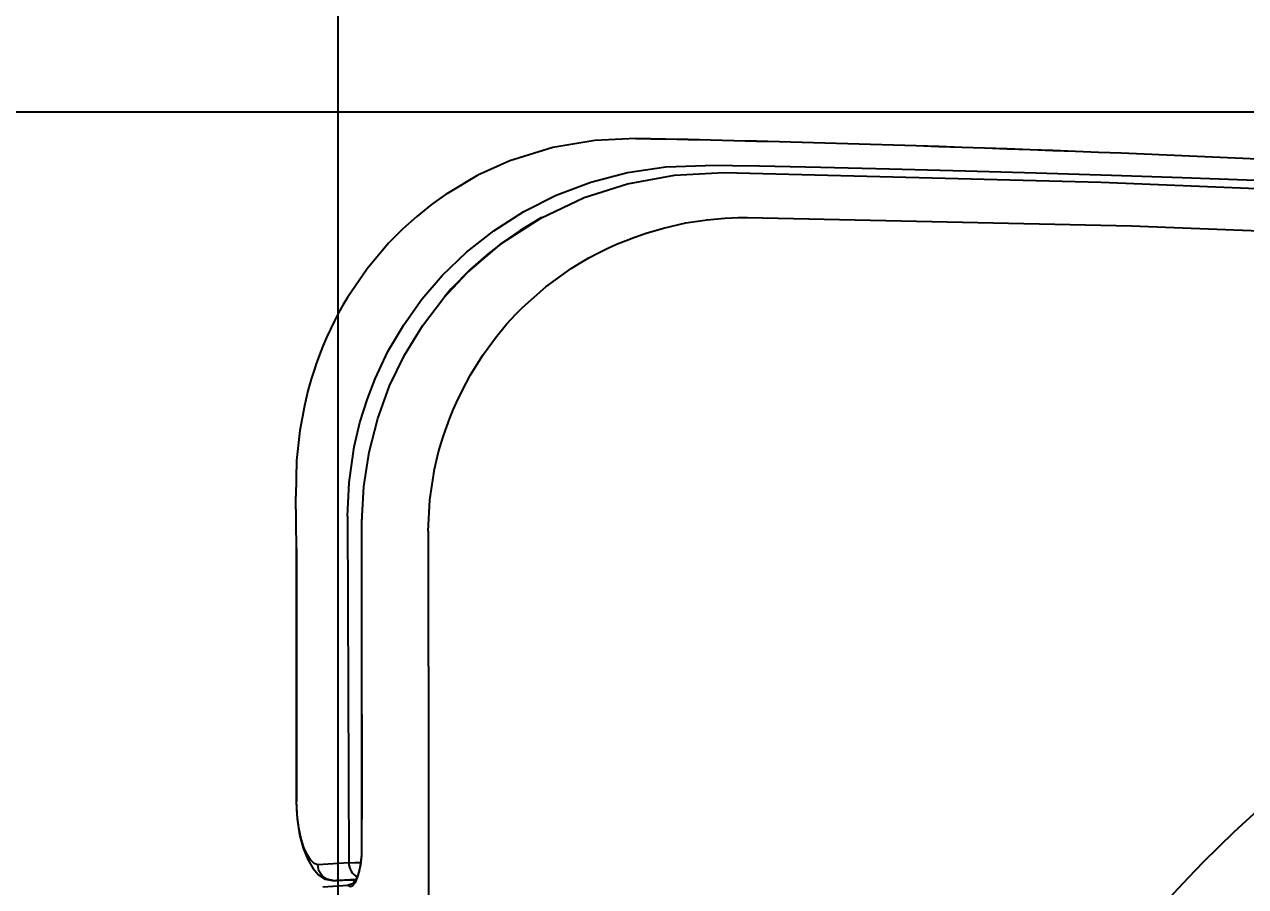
# Model space of a CAD drawing. Extents: x -1507 to 1094, y -378 to 1940.
# Drawn here: x -1051.2 to -896.7, y 1408.2 to 1517.3 of the extents above; entities that cross this region are included whole.
import ezdxf

# ---------------------------------------------------------------- set-up
doc = ezdxf.new("R2010")
doc.units = 0
doc.header["$LTSCALE"] = 3
doc.header["$MEASUREMENT"] = 0
doc.layers.get('0').update_dxf_attribs({"linetype": 'CONTINUOUS'})
doc.layers.get('DEFPOINTS').update_dxf_attribs({"linetype": 'CONTINUOUS'})
doc.styles.get("Standard").update_dxf_attribs({"font": 'NanumGothic.ttf'})
doc.dimstyles.get("Standard").update_dxf_attribs({"dimtxt": 0.18, "dimasz": 0.18, "dimexe": 0.18, "dimexo": 0.0625, "dimgap": 0.09, "dimtad": 0, "dimtih": 1, "dimtoh": 1, "dimdec": 4, "dimzin": 0, "dimdsep": 46, "dimtxsty": 'Standard', "dimcen": 0.09, "dimadec": 0, "dimazin": 0, "dimtfac": 1, "dimtdec": 4, "dimtofl": 0, "dimtmove": 0, "dimatfit": 3, "dimfxl": 0, "dimtolj": 1, "dimtzin": 0, "dimarcsym": 0})

# ---------------------------------------------------------------- blocks, each defined once
blk = doc.blocks.new('*D17')
at = {"color": 3, "linetype": 'Continuous', "lineweight": -2}
for p, q in [((-1271.64, 1454.32), (-1271.64, 1625.28)), ((-541.53, 1307.44), (-541.53, 1625.28))]:
    blk.add_line(p, q, dxfattribs=at)
at = {"color": 3, "linetype": 'Continuous', "lineweight": 0}
blk.add_line((-1251.64, 1624.48), (-561.53, 1624.48), dxfattribs=at)
at = {"color": 3, "linetype": 'Continuous'}
for points in [[(-1251.64, 1627.81), (-1251.64, 1621.14), (-1271.64, 1624.48)], [(-561.53, 1627.81), (-561.53, 1621.14), (-541.53, 1624.48)]]:
    blk.add_solid(points, dxfattribs=at)
at = {"layer": 'DEFPOINTS', "color": 0, "linetype": 'Continuous'}
for p in [(-541.53, 1624.48), (-1271.64, 1453.32), (-541.53, 1306.44)]:
    blk.add_point(p, dxfattribs=at)
at = {"color": 2, "linetype": 'Continuous', "lineweight": 5, "insert": (-913.98, 1649.48), "char_height": 30, "attachment_point": 5}
blk.add_mtext('\\A1;730', dxfattribs=at)
blk = doc.blocks.new('*D18')
at = {"color": 3, "linetype": 'Continuous', "lineweight": -2}
for p, q in [((-1011.53, 1377.15), (-1011.53, 1567.39)), ((-541.53, 1307.44), (-541.53, 1567.39))]:
    blk.add_line(p, q, dxfattribs=at)
at = {"color": 3, "linetype": 'Continuous', "lineweight": 0}
blk.add_line((-991.53, 1566.59), (-561.53, 1566.59), dxfattribs=at)
at = {"color": 3, "linetype": 'Continuous'}
for points in [[(-991.53, 1569.92), (-991.53, 1563.25), (-1011.53, 1566.59)], [(-561.53, 1569.92), (-561.53, 1563.25), (-541.53, 1566.59)]]:
    blk.add_solid(points, dxfattribs=at)
at = {"layer": 'DEFPOINTS', "color": 0, "linetype": 'Continuous'}
for p in [(-541.53, 1566.59), (-1011.53, 1376.15), (-541.53, 1306.44)]:
    blk.add_point(p, dxfattribs=at)
at = {"color": 2, "linetype": 'Continuous', "lineweight": 5, "insert": (-776.53, 1591.59), "char_height": 30, "attachment_point": 5}
blk.add_mtext('\\A1;470', dxfattribs=at)
blk = doc.blocks.new('2E12E')
at = {"color": 2}
for p, q in [((6853.02, 1272.33), (6853.02, 1272.32)), ((6806.3, 1220.56), (6806.3, 1188.53)), ((6809.69, 1177.76), (6812.84, 1177.95)), ((6810.92, 1178.56), (6811.32, 1178.56)), ((6810.96, 1178.56), (6811.39, 1178.56))]:
    blk.add_line(p, q, dxfattribs=at)
for points in [[(6849.28, 1272.39), (6844.1, 1272.16), (6838.76, 1271.25), (6833.34, 1269.57), (6829.31, 1267.75), (6825.36, 1265.42), (6825.33, 1265.4)], [(6853.02, 1272.32), (6849.27, 1272.39)], [(6849.27, 1272.39), (6849.27, 1272.39), (6849.28, 1272.39)], [(6849.28, 1272.39), (6853.02, 1272.32)], [(6812.81, 1224.64), (6813, 1228.89), (6813.65, 1233.39), (6814.38, 1236.5), (6815.31, 1239.49), (6816.28, 1242.01), (6817.91, 1245.45), (6819.91, 1248.86), (6822.2, 1252.07), (6824.77, 1255.06), (6827.86, 1258.03), (6831.31, 1260.75), (6835.1, 1263.16), (6839.2, 1265.22), (6843.59, 1266.88), (6848.23, 1268.09), (6853.08, 1268.81), (6858.08, 1269.01)], [(7037.25, 1261), (7025.7, 1261.82), (7013.28, 1262.65), (6999.99, 1263.49), (6985.84, 1264.32), (6979.2, 1264.69), (6972.39, 1265.05), (6965.41, 1265.41), (6958.25, 1265.76), (6950.91, 1266.1), (6945.54, 1266.35), (6940.54, 1266.56), (6933.97, 1266.83), (6926.59, 1267.12), (6918.42, 1267.42), (6909.45, 1267.73), (6899.92, 1268.03), (6891.01, 1268.28), (6881.37, 1268.53), (6872.67, 1268.73), (6864.91, 1268.89), (6858.08, 1269.01)], [(6837.28, 1262.35), (6842.76, 1264.93), (6848.24, 1266.69), (6854.16, 1267.78), (6860.43, 1268.09)], [(6860.43, 1268.09), (6908.14, 1266.87), (6955.82, 1264.95), (7003.47, 1262.33), (7022.18, 1261.12), (7040.88, 1259.79), (7059.55, 1257.89), (7078.13, 1255.22), (7096.59, 1251.77), (7114.88, 1247.58), (7130.33, 1243.37)], [(6825.33, 1265.4), (6823.44, 1264.06), (6821.56, 1262.56), (6819.75, 1260.93), (6818, 1259.16), (6815.27, 1255.94), (6812.8, 1252.31), (6812.22, 1251.34), (6811.67, 1250.35), (6811.14, 1249.33), (6810.63, 1248.29), (6810.14, 1247.23), (6809.68, 1246.14), (6809.24, 1245.03), (6808.83, 1243.9), (6808.57, 1243.12), (6808.21, 1241.98), (6807.79, 1240.48), (6807.34, 1238.6), (6806.77, 1235.49), (6806.36, 1231.69), (6806.26, 1227.19)], [(6823.02, 1222.75), (6823.22, 1226.69), (6823.82, 1230.58), (6824.06, 1231.68), (6824.33, 1232.78), (6824.64, 1233.86), (6824.98, 1234.94), (6825.35, 1236), (6825.75, 1237.05), (6826.18, 1238.09), (6826.59, 1239.02), (6827.3, 1240.51), (6828.38, 1242.53), (6829.93, 1245.02), (6831.52, 1247.21), (6832.93, 1248.92), (6834.09, 1250.18), (6834.95, 1251.05), (6837.89, 1253.66), (6841.08, 1255.95), (6842.19, 1256.64), (6843.33, 1257.3), (6844.48, 1257.91), (6845.65, 1258.49), (6846.85, 1259.03), (6848.05, 1259.52), (6849.02, 1259.89), (6850.58, 1260.43), (6852.77, 1261.08), (6855.59, 1261.72), (6858.32, 1262.13), (6860.53, 1262.33), (6862.23, 1262.4), (6863.4, 1262.41)], [(6837.35, 1262.41), (6834.65, 1260.79), (6832.49, 1259.3), (6830.59, 1257.82), (6828.38, 1255.88), (6825.93, 1253.39), (6825.03, 1252.36)], [(6863.4, 1262.41), (6912.01, 1261.38), (6960.63, 1259.47), (6969.19, 1259.04), (6976.97, 1258.63), (6985.42, 1258.16), (6994.85, 1257.62), (7003.41, 1257.1), (7006.55, 1256.9), (7009.69, 1256.7), (7012.82, 1256.5), (7015.78, 1256.31), (7018.34, 1256.14), (7021.46, 1255.92), (7024.91, 1255.68), (7028.94, 1255.39), (7032.42, 1255.13), (7035.11, 1254.92), (7037, 1254.77)], [(6814.63, 1223.94), (6814.86, 1228.38), (6815.52, 1232.75), (6816.62, 1237.01), (6818.12, 1241.11), (6820.02, 1245.01), (6822.3, 1248.73), (6824.96, 1252.22), (6827.97, 1255.44), (6832.33, 1259.15), (6837.28, 1262.35)], [(6806.34, 1220.55), (6806.26, 1227.19)], [(6812.81, 1224.64), (6812.97, 1180.8)], [(6814.6, 1224.43), (6814.59, 1223.96)], [(6814.59, 1223.96), (6814.59, 1219.43), (6814.59, 1213.81), (6814.59, 1207.33), (6814.59, 1199.98), (6814.59, 1191.77), (6814.59, 1182.96)], [(6814.63, 1223.94), (6814.59, 1223.94), (6814.59, 1223.94)], [(6814.63, 1182.95), (6814.65, 1189.59), (6814.65, 1195.52), (6814.63, 1203.69), (6814.63, 1210.46), (6814.63, 1217.11), (6814.63, 1223.94)], [(6823.02, 1222.75), (6823.04, 1188.55), (6823.06, 1154.36)], [(6806.3, 1220.55), (6806.3, 1220.55), (6806.34, 1220.55)], [(6806.34, 1220.55), (6806.34, 1188.56)], [(6806.3, 1188.56), (6806.3, 1188.56), (6806.31, 1188.56)], [(6806.31, 1188.65), (6806.42, 1186.35), (6806.73, 1184.33), (6807.19, 1182.63), (6807.76, 1181.23), (6808.42, 1180.11), (6809.14, 1179.27), (6809.97, 1178.74), (6810.9, 1178.56)], [(6806.31, 1188.56), (6806.34, 1188.56)], [(6809.04, 1180.56), (6808.57, 1180.69), (6808.12, 1181.16), (6807.69, 1181.84), (6807.28, 1182.73), (6806.92, 1183.85), (6806.62, 1185.21), (6806.41, 1186.81), (6806.34, 1188.56)], [(6814.59, 1183), (6814.55, 1181.69), (6814.43, 1180.55), (6814.24, 1179.64), (6814.02, 1178.95), (6813.47, 1178.15), (6812.84, 1177.95)], [(6812.84, 1177.95), (6813.16, 1177.81), (6813.48, 1177.94), (6813.8, 1178.32), (6814.08, 1178.93), (6814.31, 1179.75), (6814.49, 1180.74), (6814.6, 1181.82), (6814.63, 1182.95)], [(6814.63, 1182.95), (6814.59, 1182.95), (6814.59, 1182.95)], [(6812.97, 1180.8), (6809.04, 1180.56)], [(6810.96, 1178.56), (6810.23, 1178.71), (6809.61, 1179.15), (6809.19, 1179.79), (6809.04, 1180.56)], [(6812.97, 1180.8), (6813.77, 1180.82), (6814.42, 1180.83)], [(6810.96, 1178.56), (6813.87, 1178.73)], [(6811.3, 1178.56), (6811.51, 1178.57)]]:
    blk.add_lwpolyline(points, dxfattribs=at)
for radius, end in [(3267.6, 88.73651), (3267.59, 88.7365)]:
    blk.add_arc((6780.97, -1994.48), radius, 85.49874, end, dxfattribs=at)
blk.add_ellipse((6814.89, 1180.8), major_axis=(0.12, -2), ratio=0.96113, start_param=4.653958, end_param=5.755439, dxfattribs=at)
blk.add_open_spline([(6813.75, 1178.61), (6813.56, 1178.61), (6812.66, 1178.59), (6811.91, 1178.57), (6811.39, 1178.56)], degree=3, knots=[0.7463025, 0.7463025, 0.7463025, 0.7463025, 0.8, 1, 1, 1, 1], dxfattribs=at)
blk = doc.blocks.new('*D28')
at = {"color": 3, "lineweight": -2}
for p, q in [((-1060.77, 1506.23), (-414.56, 1506.23)), ((-1060.77, 1106.43), (-414.56, 1106.43))]:
    blk.add_line(p, q, dxfattribs=at)
at = {"color": 3, "linetype": 'Continuous', "lineweight": 0}
for p, q in [((-415.36, 1486.23), (-415.36, 1332.55)), ((-415.36, 1126.43), (-415.36, 1280.11))]:
    blk.add_line(p, q, dxfattribs=at)
at = {"color": 3}
for points in [[(-418.69, 1486.23), (-412.03, 1486.23), (-415.36, 1506.23)], [(-418.69, 1126.43), (-412.03, 1126.43), (-415.36, 1106.43)]]:
    blk.add_solid(points, dxfattribs=at)
at = {"layer": 'DEFPOINTS', "color": 0}
for p in [(-1061.77, 1506.23), (-1061.77, 1106.43), (-415.36, 1106.43)]:
    blk.add_point(p, dxfattribs=at)
at = {"color": 2, "insert": (-415.36, 1306.33), "char_height": 30, "attachment_point": 5}
blk.add_mtext('\\A1;400', dxfattribs=at)

msp = doc.modelspace()

# ---------------------------------------------------------------- linework, layer by layer
at = {"color": 7}
msp.add_line((-1061.77, 1506.23), (-878.59, 1506.23), dxfattribs=at)
msp.add_ellipse((-797.67, 1309.16), major_axis=(119.16, 86.63), ratio=0.991223, start_param=0.971987, end_param=2.169606, dxfattribs=at)

# ---------------------------------------------------------------- block references
msp.add_blockref('2E12E', (-7823.15, 230.44))

# ---------------------------------------------------------------- dimensions: what is measured, and where the dimension line sits
at = {"linetype": 'Continuous', "lineweight": 5}
dim = msp.add_linear_dim(base=(-541.53, 1624.48), p1=(-1271.64, 1453.32), p2=(-541.53, 1306.44), dimstyle='Standard', override={"dimtxt": 30, "dimasz": 20, "dimexe": 0.8, "dimexo": 1, "dimgap": 10, "dimtad": 1, "dimtih": 0, "dimtoh": 0, "dimdec": 0, "dimzin": 8, "dimclrd": 3, "dimclre": 3, "dimclrt": 2, "dimazin": 2, "dimtdec": 0, "dimtix": 1, "dimtofl": 1, "dimlwd": 0, "dimarcsym": 1}, dxfattribs=at)
dim.commit()
dim.dimension.update_dxf_attribs({"geometry": '*D17', "text_midpoint": (-913.98, 1624.48), "dimtype": 160})
dim = msp.add_linear_dim(base=(-541.53, 1566.59), p1=(-1011.53, 1376.15), p2=(-541.53, 1306.44), dimstyle='Standard', override={"dimtxt": 30, "dimasz": 20, "dimexe": 0.8, "dimexo": 1, "dimgap": 10, "dimtad": 1, "dimtih": 0, "dimtoh": 0, "dimdec": 0, "dimzin": 8, "dimclrd": 3, "dimclre": 3, "dimclrt": 2, "dimazin": 2, "dimtdec": 0, "dimtix": 1, "dimtofl": 1, "dimlwd": 0, "dimarcsym": 1}, dxfattribs=at)
dim.commit()
dim.dimension.update_dxf_attribs({"geometry": '*D18', "text_midpoint": (-776.53, 1591.59)})
dim = msp.add_linear_dim(base=(-415.36, 1106.43), p1=(-1061.77, 1506.23), p2=(-1061.77, 1106.43), angle=90, dimstyle='Standard', override={"dimtxt": 30, "dimasz": 20, "dimexe": 0.8, "dimexo": 1, "dimgap": 10, "dimtad": 1, "dimdec": 0, "dimzin": 8, "dimclrd": 3, "dimclre": 3, "dimclrt": 2, "dimazin": 2, "dimtdec": 0, "dimtix": 1, "dimtofl": 1, "dimlwd": 0, "dimarcsym": 1})
dim.commit()
dim.dimension.update_dxf_attribs({"geometry": '*D28', "text_midpoint": (-415.36, 1306.33)})

doc.saveas('drawing.dxf')
